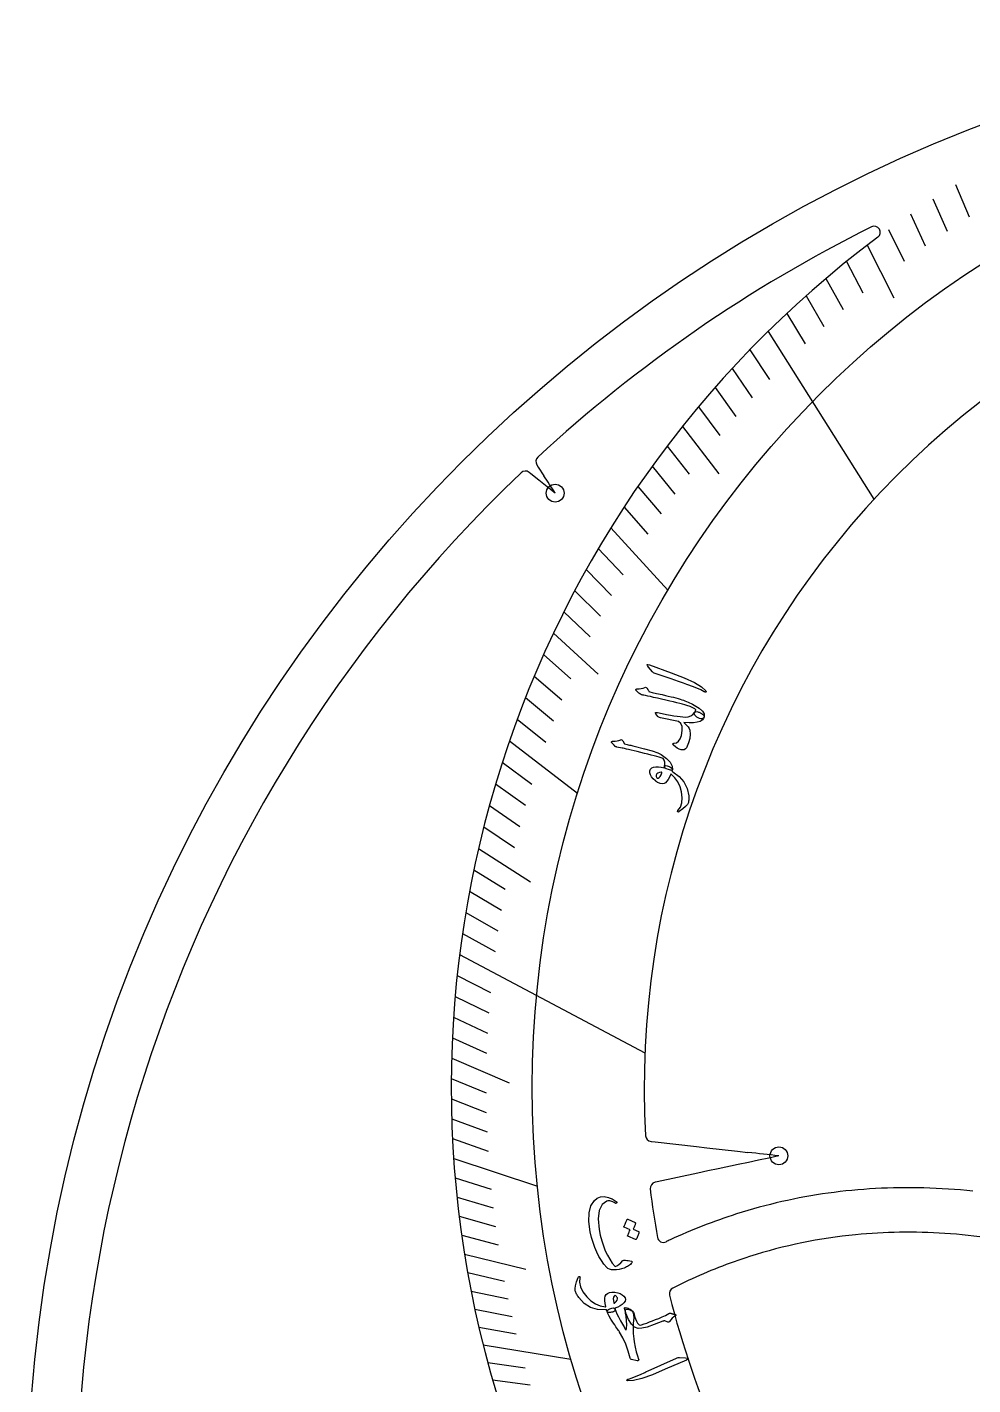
# Model space of a CAD drawing. Header units: millimetres. Extents: x -61 to 61, y -61 to 61.
# Drawn here: x -60.7 to -22, y 5.2 to 60.7 of the extents above; entities that cross this region are included whole.
import ezdxf

# ---------------------------------------------------------------- set-up
doc = ezdxf.new("R2010")
doc.units = ezdxf.units.MM
for name, color, linetype in [('CUT_INNER', 6, 'Continuous'), ('CUT_OUTER', 1, 'Continuous'), ('ENGRAVE', 7, 'Continuous'), ('ENGRAVE_FINE', 8, 'Continuous'), ('TEXT', 5, 'Continuous')]:
    doc.layers.add(name, color=color, linetype=linetype)

msp = doc.modelspace()

# ---------------------------------------------------------------- linework, layer by layer
at = {"layer": 'CUT_INNER'}
for points in [[(-39.8888, 42.8312), (-39.8305, 42.7413), (-39.5996, 42.3851)], [(-39.1387, 41.6738), (-39.1425, 41.6766), (-39.4696, 41.9375), (-39.8014, 42.2022), (-40.1332, 42.4669), (-40.2043, 42.5236)], [(-35.215, 15.1317), (-35.0435, 15.1124), (-33.3563, 14.9226), (-32.9345, 14.8752), (-31.6691, 14.7329), (-31.2473, 14.6854)], [(-29.9833, 14.543), (-29.9879, 14.5418), (-30.397, 14.4545), (-30.8122, 14.366), (-31.2273, 14.2774), (-31.6424, 14.1889), (-32.4726, 14.0117), (-32.8878, 13.9232), (-33.3029, 13.8346), (-34.9634, 13.4804), (-35.0506, 13.4618)], [(-33.688, 9.4406), (-34.3234, 9.129)]]:
    msp.add_lwpolyline(points, dxfattribs=at)
for centre, radius, start, end in [((-0.0002, 17.3599), 35.4925, 90.05252, 183.22118), ((-0.0145, 0.0213), 58.7104, 116.480676, 132.725266), ((-26.0816, 52.3484), 0.25, 306.73994, 116.54297), ((-0.0005, 17.3597), 43.3898, 126.70107, 197.93091), ((-39.679, 42.9672), 0.25, 132.71484, 212.95761), ((-0.0001, -0.0001), 58.736, 133.636983, 252.057713), ((-40.3602, 42.3282), 0.25, 51.41739, 133.76953), ((-700.575, -386.4154), 787.8822, 32.9114146, 32.9730474), ((-35.1871, 15.3801), 0.25, 183.33984, 263.58261), ((-295.8052, -2339.3569), 2368.8617, 83.5569815, 83.587747), ((-34.9984, 13.2173), 0.25, 102.04239, 186.85547), ((-0.3283, 17.3123), 35.1611, 186.73712, 190.00304), ((-24.8541, -9.3821), 22.6123, 97.89657, 107.67701), ((-24.7573, -10.0681), 23.3051, 93.11504, 97.90046), ((-24.7002, -11.158), 24.3965, 88.4747, 93.10991), ((-24.7447, -12.7615), 26.0007, 84.03576, 88.47071), ((-24.719, -9.7869), 23.039, 107.69127, 114.93959), ((-34.7087, 11.2483), 0.25, 190.01953, 296.1225), ((-24.8335, -9.467), 20.877, 95.53096, 107.69789), ((-24.7217, -10.5363), 21.952, 90.83003, 95.55239), ((-24.7043, -11.8751), 23.2909, 86.2784, 90.82511), ((-24.847, -13.9764), 25.397, 81.93732, 86.26475), ((-32.6242, 7.1613), 4.3379, 114.65375, 117.07453), ((-24.7123, -9.8046), 21.2354, 107.73241, 115.00368), ((-34.2134, 8.9045), 0.25, 116.1225, 193.88672), ((-0.0389, 17.3463), 35.4516, 193.87549, 204.10565)]:
    msp.add_arc(centre, radius, start, end, dxfattribs=at)
at = {"layer": 'CUT_OUTER'}
msp.add_circle((0, 0), 60.75, dxfattribs=at)
at = {"layer": 'ENGRAVE'}
for points in [[(-30.4248, 48.2959), (-26.0931, 41.4198)], [(-36.8574, 40.2563), (-34.5233, 37.707)], [(-41.0089, 31.5366), (-38.2235, 29.3945)], [(-43.0505, 22.7793), (-35.4649, 18.7655)], [(-43.292, 14.441), (-39.867, 13.2985)], [(-42.086, 6.8011), (-38.4941, 6.2206)]]:
    msp.add_lwpolyline(points, dxfattribs=at)
for centre, radius in [((0, 17.3597), 40.0734), ((-39.1378, 41.6728), 0.3645), ((-29.9819, 14.5431), 0.3645)]:
    msp.add_circle(centre, radius, dxfattribs=at)
at = {"layer": 'ENGRAVE_FINE'}
for points in [[(-22.7473, 54.3094), (-22.1912, 52.9817)], [(-23.6813, 53.7178), (-23.1, 52.3992)], [(-24.5962, 53.1053), (-23.9898, 51.7961)], [(-25.4913, 52.4725), (-24.8601, 51.1732)], [(-26.3663, 51.8203), (-25.2727, 49.6709)], [(-27.2208, 51.1495), (-26.5404, 49.871)], [(-28.0542, 50.4608), (-27.3495, 49.1933)], [(-28.8662, 49.7551), (-28.1375, 48.499)], [(-29.6565, 49.0332), (-28.9039, 47.7889)], [(-31.1708, 47.5441), (-30.3712, 46.3246)], [(-31.8943, 46.7786), (-31.0716, 45.5719)], [(-32.5952, 46.0001), (-31.7496, 44.8067)], [(-33.2732, 45.2095), (-32.405, 44.0298)], [(-33.9283, 44.4076), (-32.4428, 42.4633)], [(-34.5603, 43.5952), (-33.6476, 42.4439)], [(-35.1692, 42.7731), (-34.2347, 41.6365)], [(-35.7551, 41.9421), (-34.7989, 40.8205)], [(-36.3178, 41.1029), (-35.3404, 39.9967)], [(-37.374, 39.4029), (-36.3549, 38.3286)], [(-37.8676, 38.5437), (-36.8282, 37.4857)], [(-38.3385, 37.6792), (-37.279, 36.638)], [(-38.7866, 36.8101), (-37.7074, 35.7859)], [(-39.2122, 35.9372), (-37.3791, 34.2572)], [(-39.6154, 35.061), (-38.4978, 34.0718)], [(-39.9965, 34.1822), (-38.8601, 33.2111)], [(-40.3556, 33.3015), (-39.2009, 32.3486)], [(-40.693, 32.4194), (-39.5202, 31.4851)], [(-41.3037, 30.6535), (-40.0959, 29.7572)], [(-41.5774, 29.7708), (-40.3527, 28.8938)], [(-41.8306, 28.8889), (-40.5892, 28.0316)], [(-42.0633, 28.0083), (-40.8058, 27.171)], [(-42.2761, 27.1296), (-40.1506, 25.7656)], [(-42.4691, 26.2532), (-41.1803, 25.4565)], [(-42.6427, 25.3796), (-41.3389, 24.6036)], [(-42.7972, 24.5091), (-41.4788, 23.7541)], [(-42.9331, 23.6422), (-41.6003, 22.9083)], [(-43.1499, 21.9207), (-41.7899, 21.2298)], [(-43.2317, 21.0668), (-41.8586, 20.3977)], [(-43.2961, 20.2179), (-41.9105, 19.5709)], [(-43.3435, 19.3744), (-41.9457, 18.7496)], [(-43.3743, 18.5365), (-41.0207, 17.5307)], [(-43.3889, 17.7045), (-41.9681, 17.1248)], [(-43.3876, 16.8788), (-41.9559, 16.3218)], [(-43.3708, 16.0594), (-41.9286, 15.5254)], [(-43.3388, 15.2467), (-41.8867, 14.7359)], [(-43.2308, 13.6423), (-41.7599, 13.1781)], [(-43.1554, 12.8509), (-41.6759, 12.4103)], [(-43.0663, 12.067), (-41.5786, 11.6501)], [(-42.9638, 11.2907), (-41.4683, 10.8977)], [(-42.8482, 10.5222), (-40.3382, 9.9058)], [(-42.7199, 9.7617), (-41.2103, 9.4167)], [(-42.5792, 9.0092), (-41.0632, 8.6884)], [(-42.4264, 8.2648), (-40.9045, 7.9683)], [(-42.2619, 7.5288), (-40.7346, 7.2567)], [(-41.899, 6.0819), (-40.3622, 5.8588)], [(-41.7013, 5.3712), (-40.1604, 5.1728)]]:
    msp.add_lwpolyline(points, dxfattribs=at)
at = {"layer": 'TEXT'}
for points in [[(-35.3165, 34.5483), (-35.3632, 34.6138), (-35.372, 34.6524), (-35.3428, 34.6642), (-35.2758, 34.6489), (-34.3954, 34.3177), (-33.8566, 34.1109), (-33.44, 33.9178), (-33.1449, 33.7398), (-32.9708, 33.5777), (-32.9596, 33.5583), (-32.9554, 33.544), (-32.9584, 33.5348), (-32.9684, 33.5306), (-32.9814, 33.5296), (-32.9965, 33.5318), (-33.0138, 33.5372), (-33.0333, 33.5457), (-33.182, 33.6185), (-33.3429, 33.6889), (-33.5163, 33.7569), (-33.7021, 33.8222), (-33.7502, 33.8401), (-33.8809, 33.8871), (-34.0943, 33.9629), (-34.3904, 34.0672), (-35.0506, 34.2907), (-35.0846, 34.3049), (-35.1143, 34.3215), (-35.1397, 34.3404), (-35.1607, 34.3616)], [(-35.8115, 33.5752), (-35.8252, 33.5894), (-35.8332, 33.6037), (-35.8352, 33.6182), (-35.8315, 33.6328), (-35.8241, 33.644), (-35.8133, 33.6521), (-35.7993, 33.657), (-35.7819, 33.6588), (-35.6965, 33.6589), (-35.6165, 33.6691), (-35.5418, 33.6893), (-35.4725, 33.7194), (-35.4446, 33.7268), (-35.4191, 33.7233), (-35.3961, 33.7088), (-35.3755, 33.6834), (-35.3658, 33.6679), (-35.3562, 33.6521), (-35.3468, 33.6361), (-35.3374, 33.6199), (-35.328, 33.6037), (-35.3185, 33.5878), (-35.3089, 33.572), (-35.2992, 33.5565), (-35.2647, 33.5431), (-35.1629, 33.5168), (-34.9941, 33.4774), (-34.7584, 33.4245), (-34.6288, 33.3955), (-34.5075, 33.3674), (-34.3943, 33.3402), (-34.2894, 33.3141), (-34.193, 33.2889), (-34.1054, 33.2645), (-34.0266, 33.241), (-33.9567, 33.2184), (-33.8914, 33.1955), (-33.8268, 33.1714), (-33.7628, 33.1459), (-33.6993, 33.1191), (-33.6363, 33.091), (-33.5735, 33.0613), (-33.5108, 33.0302), (-33.4482, 32.9976), (-33.2453, 32.874), (-33.1097, 32.7539), (-33.0413, 32.6373), (-33.0401, 32.524), (-33.0599, 32.4775), (-33.0901, 32.4469), (-33.1309, 32.4323), (-33.1822, 32.4337), (-33.2371, 32.4473), (-33.2886, 32.4697), (-33.3366, 32.5007), (-33.3813, 32.5405), (-33.4194, 32.5841), (-33.4411, 32.6234), (-33.4464, 32.6584), (-33.4353, 32.6889), (-33.4233, 32.7109), (-33.4125, 32.7306), (-33.403, 32.7481), (-33.3948, 32.7633), (-33.3883, 32.7767), (-33.3837, 32.7886), (-33.381, 32.7992), (-33.3803, 32.8083), (-33.4248, 32.8475), (-33.5009, 32.889), (-33.6086, 32.9327), (-33.748, 32.9784), (-33.832, 33.0029), (-33.929, 33.0296), (-34.0389, 33.0585), (-34.1617, 33.0895), (-34.2977, 33.1229), (-34.4468, 33.159), (-34.6092, 33.1977), (-34.7848, 33.2389), (-34.9567, 33.2786), (-35.108, 33.3129), (-35.2386, 33.3418), (-35.3485, 33.3655), (-35.4375, 33.3843), (-35.5056, 33.3985), (-35.5526, 33.408), (-35.5787, 33.4129), (-35.6115, 33.422), (-35.6443, 33.437), (-35.677, 33.4581), (-35.7096, 33.4851), (-35.7251, 33.5005), (-35.7398, 33.5147), (-35.7537, 33.5277), (-35.7668, 33.5395), (-35.7791, 33.5502), (-35.7907, 33.5597), (-35.8015, 33.568), (-35.8115, 33.5752)], [(-33.0382, 32.5191), (-33.0735, 32.4528), (-33.1129, 32.3991), (-33.1565, 32.3579), (-33.2042, 32.3293), (-33.3264, 32.2911), (-33.4784, 32.2713), (-33.6602, 32.2697), (-33.8719, 32.2862), (-33.7744, 32.19), (-33.701, 32.1052), (-33.6518, 32.0318), (-33.6267, 31.9696), (-33.6116, 31.8042), (-33.6303, 31.6295), (-33.6828, 31.4453), (-33.7688, 31.2509), (-33.8054, 31.2009), (-33.8533, 31.1706), (-33.9128, 31.1601), (-33.9839, 31.1693), (-34.0612, 31.1954), (-34.1395, 31.2356), (-34.2187, 31.2899), (-34.2988, 31.3585), (-34.3089, 31.3698), (-34.3152, 31.3815), (-34.3176, 31.3938), (-34.3163, 31.4065), (-34.3099, 31.4208), (-34.3002, 31.4306), (-34.2872, 31.436), (-34.2708, 31.437), (-34.1695, 31.4578), (-34.0859, 31.5168), (-34.0197, 31.614), (-33.9707, 31.7494), (-33.9351, 31.9514), (-33.9418, 32.1147), (-33.9913, 32.2395), (-34.0841, 32.3258), (-34.8335, 32.4812), (-34.8672, 32.49), (-34.8954, 32.5017), (-34.9182, 32.5164), (-34.9356, 32.534), (-35.0143, 32.6405), (-35.0243, 32.6552), (-35.0305, 32.6678), (-35.033, 32.6782), (-35.0317, 32.6864), (-35.0221, 32.6942), (-35.006, 32.6975), (-34.9835, 32.6965), (-34.9546, 32.691), (-34.764, 32.6496), (-34.5874, 32.6137), (-34.4247, 32.5833), (-34.276, 32.5584), (-34.1413, 32.5388), (-34.021, 32.5239), (-33.915, 32.5139), (-33.8232, 32.5088), (-33.6977, 32.5184), (-33.591, 32.5522), (-33.5031, 32.6101), (-33.4338, 32.6923), (-33.4125, 32.7146), (-33.3823, 32.7265), (-33.3432, 32.7281), (-33.2952, 32.7194), (-33.2711, 32.7119), (-33.2473, 32.7034), (-33.2236, 32.694), (-33.2001, 32.6837), (-33.1769, 32.672), (-33.1544, 32.6585), (-33.1323, 32.6432), (-33.1109, 32.6262), (-33.0733, 32.5919), (-33.0486, 32.5627), (-33.0369, 32.5384), (-33.0382, 32.5191)], [(-36.6763, 31.3078), (-36.7249, 31.3552), (-36.7636, 31.3925), (-36.7924, 31.4197), (-36.8112, 31.4366), (-36.8228, 31.4485), (-36.8296, 31.4608), (-36.8316, 31.4735), (-36.829, 31.4865), (-36.8214, 31.4995), (-36.8103, 31.5084), (-36.7956, 31.5133), (-36.7774, 31.5141), (-36.6889, 31.5158), (-36.6057, 31.5264), (-36.5278, 31.5458), (-36.455, 31.5741), (-36.4325, 31.5811), (-36.4116, 31.5775), (-36.3923, 31.5633), (-36.3746, 31.5384), (-36.2959, 31.4139), (-36.2443, 31.4003), (-36.1936, 31.3871), (-36.1438, 31.3741), (-36.0949, 31.3615), (-36.0468, 31.3492), (-35.9997, 31.3373), (-35.9535, 31.3257), (-35.9082, 31.3144), (-35.4889, 31.2091), (-35.1646, 31.1175), (-34.9353, 31.0404), (-34.8006, 30.9781), (-34.5764, 30.8136), (-34.425, 30.6551), (-34.3462, 30.5025), (-34.3402, 30.3552), (-34.3415, 30.3517), (-34.3429, 30.3482), (-34.3442, 30.3446), (-34.3455, 30.3411), (-34.3735, 30.3279), (-34.4246, 30.3319), (-34.4988, 30.353), (-34.5961, 30.3915), (-34.631, 30.4084), (-34.6537, 30.4283), (-34.6639, 30.4511), (-34.6619, 30.4769), (-34.6458, 30.5735), (-34.65, 30.6608), (-34.6745, 30.7388), (-34.7194, 30.8076), (-34.7952, 30.8335), (-34.8821, 30.8609), (-34.9803, 30.8898), (-35.0897, 30.9201), (-35.2098, 30.9519), (-35.34, 30.9852), (-35.4804, 31.02), (-35.6311, 31.0562), (-35.7787, 31.0928), (-35.9116, 31.1251), (-36.0297, 31.1533), (-36.1331, 31.1772), (-36.2215, 31.1975), (-36.2947, 31.2146), (-36.3528, 31.2285), (-36.3957, 31.2393), (-36.6134, 31.2796), (-36.634, 31.286), (-36.6513, 31.2929), (-36.6654, 31.3001), (-36.6763, 31.3078)], [(-34.3273, 30.2702), (-34.0634, 30.078), (-33.8671, 29.85), (-33.7373, 29.5867), (-33.6731, 29.2877), (-33.6698, 29.2481), (-33.6678, 29.2095), (-33.6673, 29.1719), (-33.6681, 29.1353), (-33.6704, 29.0999), (-33.6745, 29.0662), (-33.6802, 29.034), (-33.6876, 29.0033), (-33.7242, 28.9331), (-33.7982, 28.8487), (-33.9096, 28.7496), (-34.0582, 28.6353), (-34.0778, 28.6242), (-34.0947, 28.6194), (-34.109, 28.621), (-34.1207, 28.629), (-34.1279, 28.6405), (-34.1289, 28.6529), (-34.1235, 28.6661), (-34.1118, 28.6801), (-34.0086, 28.8165), (-33.9504, 28.9885), (-33.9367, 29.1969), (-33.9669, 29.4426), (-34.0259, 29.6566), (-34.1155, 29.8497), (-34.2362, 30.0219), (-34.3882, 30.173), (-34.3949, 30.1748), (-34.4008, 30.1747), (-34.4058, 30.1728), (-34.41, 30.1691), (-34.462, 30.0507), (-34.5142, 29.9528), (-34.5668, 29.8753), (-34.6198, 29.8184), (-34.6831, 29.7821), (-34.7564, 29.7714), (-34.8399, 29.7862), (-34.9335, 29.8266), (-34.9455, 29.8331), (-34.9575, 29.8402), (-34.9697, 29.8478), (-34.9819, 29.8559), (-34.9943, 29.8647), (-35.0073, 29.8741), (-35.0208, 29.8842), (-35.0348, 29.895), (-35.1225, 29.9739), (-35.1893, 30.0557), (-35.2351, 30.1404), (-35.2599, 30.2279), (-35.2613, 30.3088), (-35.2369, 30.3736), (-35.1868, 30.4223), (-35.1111, 30.4546), (-35.0159, 30.4718), (-34.9125, 30.473), (-34.8007, 30.4581), (-34.6806, 30.4273), (-34.6781, 30.4343), (-34.6759, 30.4412), (-34.6739, 30.448), (-34.6724, 30.4546), (-34.6708, 30.4612), (-34.6688, 30.4679), (-34.6666, 30.4748), (-34.6641, 30.4818), (-34.6499, 30.5037), (-34.6275, 30.5164), (-34.5967, 30.5199), (-34.5578, 30.5142), (-34.517, 30.5025), (-34.4773, 30.4866), (-34.4387, 30.4666), (-34.4011, 30.4425), (-34.3694, 30.4176), (-34.3485, 30.3954), (-34.3383, 30.3757), (-34.3389, 30.3587), (-34.364, 30.292), (-34.3577, 30.2892), (-34.3495, 30.2846), (-34.3394, 30.2782), (-34.3273, 30.2702)], [(-34.7915, 30.2505), (-34.871, 30.2375), (-34.9325, 30.2136), (-34.976, 30.1789), (-35.0015, 30.1336), (-35.0043, 30.102), (-35.0015, 30.0719), (-34.9931, 30.0433), (-34.979, 30.0162), (-34.9701, 30.0059), (-34.9583, 30.0007), (-34.9436, 30.0004), (-34.9262, 30.0052), (-34.8803, 30.0301), (-34.8387, 30.0752), (-34.8013, 30.1404), (-34.7681, 30.2257), (-34.7666, 30.2352), (-34.77, 30.2426), (-34.7783, 30.2477), (-34.7915, 30.2505)], [(-36.0042, 10.1602), (-36.0308, 10.1292), (-36.0612, 10.0995), (-36.0952, 10.0712), (-36.1329, 10.0443), (-36.174, 10.0188), (-36.2183, 9.9947), (-36.2659, 9.9722), (-36.3167, 9.9511), (-36.4202, 9.9159), (-36.5248, 9.8912), (-36.6306, 9.8768), (-36.7376, 9.873), (-36.8351, 9.8806), (-36.9164, 9.8994), (-36.9815, 9.9295), (-37.0302, 9.9708), (-37.1428, 10.1109), (-37.2477, 10.2629), (-37.3449, 10.427), (-37.4342, 10.603), (-37.5149, 10.7909), (-37.5864, 10.9908), (-37.6486, 11.2025), (-37.7011, 11.4259), (-37.7612, 11.8508), (-37.7522, 12.2074), (-37.6761, 12.4942), (-37.5345, 12.7106), (-37.4141, 12.8065), (-37.2784, 12.8601), (-37.1276, 12.8721), (-36.9617, 12.8428), (-36.9252, 12.8307), (-36.8876, 12.8161), (-36.8491, 12.799), (-36.8094, 12.7794), (-36.7688, 12.7574), (-36.7271, 12.733), (-36.6843, 12.7062), (-36.6405, 12.6769), (-36.6279, 12.6669), (-36.6195, 12.6559), (-36.6153, 12.6438), (-36.6153, 12.6307), (-36.6175, 12.6217), (-36.6228, 12.6136), (-36.631, 12.6066), (-36.6423, 12.6006), (-36.6531, 12.5971), (-36.6639, 12.5969), (-36.6747, 12.6), (-36.6854, 12.6065), (-36.7282, 12.6336), (-36.7719, 12.6573), (-36.8166, 12.6776), (-36.8623, 12.6945), (-36.9053, 12.7046), (-36.9459, 12.7078), (-36.9842, 12.7042), (-37.0202, 12.6937), (-37.2194, 12.5479), (-37.3402, 12.3044), (-37.3805, 11.9633), (-37.3377, 11.526), (-37.2907, 11.2892), (-37.2334, 11.0658), (-37.1661, 10.8558), (-37.0891, 10.6594), (-37.0025, 10.4765), (-36.9065, 10.307), (-36.8012, 10.1508), (-36.6869, 10.0081), (-36.6127, 10.039), (-36.534, 10.0911), (-36.4506, 10.1643), (-36.3624, 10.2583), (-36.353, 10.2626), (-36.3347, 10.2657), (-36.3073, 10.2677), (-36.271, 10.2685), (-36.2671, 10.2676), (-36.2639, 10.267), (-36.2612, 10.2668), (-36.259, 10.267), (-36.2088, 10.2643), (-36.152, 10.2573), (-36.0884, 10.2458), (-36.0181, 10.2301), (-35.9959, 10.2214), (-35.9862, 10.2068), (-35.9889, 10.1864), (-36.0042, 10.1602)], [(-35.7224, 11.4454), (-35.7169, 11.4416), (-35.713, 11.4357), (-35.7107, 11.4277), (-35.71, 11.4175), (-35.7179, 11.3793), (-35.7274, 11.3419), (-35.7384, 11.3055), (-35.751, 11.2699), (-35.7654, 11.2349), (-35.7818, 11.2003), (-35.8001, 11.1659), (-35.8204, 11.1319), (-35.8271, 11.1249), (-35.8349, 11.1209), (-35.8437, 11.1201), (-35.8536, 11.1224), (-36.1701, 11.2498), (-36.1747, 11.254), (-36.1759, 11.2612), (-36.1737, 11.2713), (-36.1682, 11.2843), (-36.1626, 11.2935), (-36.1552, 11.3083), (-36.1462, 11.3285), (-36.1353, 11.3543), (-36.1225, 11.3858), (-36.1075, 11.4233), (-36.0903, 11.4668), (-36.0709, 11.5163), (-36.316, 11.6211), (-36.3238, 11.6265), (-36.3268, 11.6346), (-36.3249, 11.6453), (-36.318, 11.6588), (-36.3121, 11.6704), (-36.3034, 11.6886), (-36.2918, 11.7134), (-36.2773, 11.7448), (-36.26, 11.7833), (-36.24, 11.8292), (-36.2172, 11.8826), (-36.1916, 11.9434), (-36.1868, 11.95), (-36.1815, 11.9534), (-36.1757, 11.9535), (-36.1695, 11.9504), (-35.8663, 11.8122), (-35.8608, 11.8083), (-35.857, 11.8024), (-35.8548, 11.7943), (-35.8542, 11.7841), (-35.8596, 11.7518), (-35.8669, 11.7202), (-35.8759, 11.6892), (-35.8867, 11.6589), (-35.899, 11.6292), (-35.9127, 11.6002), (-35.9276, 11.572), (-35.9438, 11.5444)], [(-37.0747, 8.2373), (-37.402, 8.2516), (-37.6945, 8.3405), (-37.9515, 8.5048), (-38.172, 8.7449), (-38.1967, 8.7801), (-38.2196, 8.8151), (-38.2407, 8.8501), (-38.2601, 8.885), (-38.2774, 8.9196), (-38.2924, 8.9537), (-38.305, 8.9873), (-38.3152, 9.0204), (-38.322, 9.107), (-38.3041, 9.2274), (-38.261, 9.3814), (-38.1926, 9.5684), (-38.1814, 9.5892), (-38.1693, 9.6026), (-38.1561, 9.6086), (-38.1419, 9.6071), (-38.1298, 9.6), (-38.1226, 9.5888), (-38.1205, 9.5735), (-38.1233, 9.5542), (-38.1413, 9.371), (-38.1001, 9.1782), (-37.9997, 8.9765), (-37.84, 8.767), (-37.6719, 8.6058), (-37.489, 8.4837), (-37.2916, 8.4007), (-37.0802, 8.3563), (-37.0736, 8.3587), (-37.0688, 8.3621), (-37.0657, 8.3666), (-37.0644, 8.3722), (-37.0883, 8.5043), (-37.0998, 8.6189), (-37.0989, 8.7157), (-37.0859, 8.7948), (-37.0526, 8.8612), (-36.9968, 8.9108), (-36.9186, 8.9436), (-36.8179, 8.9596), (-36.8042, 8.9605), (-36.7903, 8.961), (-36.7759, 8.961), (-36.7613, 8.9607), (-36.746, 8.9599), (-36.73, 8.9589), (-36.7132, 8.9576), (-36.6955, 8.956), (-36.5791, 8.9364), (-36.4786, 8.9037), (-36.3941, 8.8577), (-36.3254, 8.7984), (-36.2798, 8.7321), (-36.2643, 8.6651), (-36.2789, 8.5972), (-36.3236, 8.5282), (-36.3927, 8.4605), (-36.4774, 8.401), (-36.578, 8.3499), (-36.6944, 8.307), (-36.6924, 8.2997), (-36.6903, 8.2926), (-36.688, 8.2859), (-36.6856, 8.2794), (-36.6831, 8.2729), (-36.6808, 8.2662), (-36.6787, 8.2591), (-36.6768, 8.2518), (-36.6758, 8.2252), (-36.6869, 8.2015), (-36.71, 8.1808), (-36.7452, 8.163), (-36.7853, 8.1493), (-36.827, 8.1396), (-36.8702, 8.134), (-36.9149, 8.1326), (-36.9552, 8.1353), (-36.9852, 8.1421), (-37.0049, 8.153), (-37.0142, 8.168), (-37.032, 8.2398), (-37.0388, 8.2386), (-37.0482, 8.2378), (-37.0602, 8.2374), (-37.0747, 8.2373)], [(-36.7029, 8.5193), (-36.6443, 8.575), (-36.6065, 8.6295), (-36.5895, 8.6829), (-36.5932, 8.7352), (-36.6082, 8.7635), (-36.6271, 8.7874), (-36.6498, 8.807), (-36.6764, 8.8223), (-36.6896, 8.8261), (-36.7024, 8.8242), (-36.7148, 8.8163), (-36.7268, 8.8027), (-36.7515, 8.7561), (-36.7613, 8.6946), (-36.7563, 8.6183), (-36.7362, 8.5272), (-36.7321, 8.5182), (-36.7251, 8.514), (-36.7154, 8.5143), (-36.7029, 8.5193)], [(-35.93, 7.7879), (-35.9401, 7.6908), (-35.9462, 7.5907), (-35.9482, 7.4876), (-35.9462, 7.3815), (-35.9404, 7.2729), (-35.9312, 7.1621), (-35.9186, 7.0492), (-35.9026, 6.9341), (-35.8654, 6.7135), (-35.8228, 6.5206), (-35.7752, 6.3556), (-35.723, 6.2185), (-35.7183, 6.2034), (-35.7181, 6.19), (-35.7224, 6.1781), (-35.7312, 6.1679), (-35.743, 6.1599), (-35.7562, 6.155), (-35.7709, 6.1532), (-35.7871, 6.1544), (-36.0147, 6.2041), (-36.0335, 6.2101), (-36.0479, 6.2211), (-36.0578, 6.2369), (-36.0632, 6.2577), (-36.1474, 6.5534), (-36.2486, 6.8306), (-36.367, 7.0898), (-36.5032, 7.3312), (-36.5109, 7.3446), (-36.5254, 7.3672), (-36.5466, 7.399), (-36.5745, 7.44), (-36.609, 7.4903), (-36.6501, 7.55), (-36.6978, 7.619), (-36.752, 7.6974), (-36.8541, 7.8506), (-36.9318, 7.981), (-36.9855, 8.0881), (-37.0152, 8.1717), (-37.0127, 8.1954), (-36.9939, 8.2211), (-36.959, 8.2488), (-36.9077, 8.2784), (-36.8204, 8.3096), (-36.7535, 8.3153), (-36.7068, 8.2958), (-36.6805, 8.2508), (-36.6547, 8.179), (-36.6097, 8.0787), (-36.5453, 7.9502), (-36.4612, 7.7937), (-36.4181, 7.7152), (-36.3802, 7.6466), (-36.3476, 7.5878), (-36.3201, 7.5389), (-36.2981, 7.4999), (-36.2815, 7.4712), (-36.2704, 7.4528), (-36.2648, 7.4445), (-36.2621, 7.4415), (-36.2598, 7.4389), (-36.2578, 7.4367), (-36.2562, 7.4349), (-36.2549, 7.4332), (-36.2538, 7.4316), (-36.253, 7.4298), (-36.2523, 7.428), (-36.2437, 7.4182), (-36.237, 7.4153), (-36.2322, 7.4193), (-36.2292, 7.4303), (-36.2212, 7.4775), (-36.2154, 7.5265), (-36.2117, 7.5774), (-36.2102, 7.6301), (-36.2106, 7.6847), (-36.2127, 7.7413), (-36.2165, 7.7999), (-36.2219, 7.8605), (-36.2283, 7.9197), (-36.2357, 7.9779), (-36.2443, 8.035), (-36.254, 8.091), (-36.2649, 8.1455), (-36.2772, 8.198), (-36.2909, 8.2483), (-36.3059, 8.2966), (-36.3075, 8.3098), (-36.3048, 8.3195), (-36.2977, 8.326), (-36.2864, 8.329), (-36.2647, 8.3278), (-36.2431, 8.3251), (-36.2216, 8.3208), (-36.2003, 8.3151), (-36.1786, 8.3083), (-36.1563, 8.3006), (-36.1332, 8.2922), (-36.1095, 8.283), (-36.0634, 8.2613), (-36.0261, 8.2374), (-35.9975, 8.2114), (-35.9778, 8.1832), (-35.9469, 8.107), (-35.9287, 8.0157), (-35.9231, 7.9094), (-35.93, 7.7879)], [(-35.6003, 7.6222), (-35.4965, 7.6593), (-35.3876, 7.6993), (-35.2736, 7.7424), (-35.1545, 7.7885), (-35.0298, 7.838), (-34.8992, 7.891), (-34.7627, 7.9477), (-34.6201, 8.008), (-34.4802, 8.0911), (-34.4605, 8.0969), (-34.441, 8.0998), (-34.4217, 8.0998), (-34.4027, 8.0969), (-34.3927, 8.0948), (-34.3794, 8.0914), (-34.3628, 8.0868), (-34.343, 8.081), (-34.3196, 8.0743), (-34.2926, 8.0669), (-34.262, 8.0589), (-34.2277, 8.0502), (-34.2164, 8.047), (-34.2076, 8.0417), (-34.2011, 8.0343), (-34.197, 8.0248), (-34.1967, 8.0163), (-34.2003, 8.008), (-34.2081, 8), (-34.2198, 7.9923), (-34.2858, 7.9484), (-34.3468, 7.8954), (-34.4027, 7.8332), (-34.4535, 7.7618), (-34.4682, 7.7432), (-34.4852, 7.733), (-34.5045, 7.7312), (-34.5261, 7.7377), (-34.6535, 7.7823), (-34.6683, 7.7846), (-34.6866, 7.7836), (-34.7084, 7.7792), (-34.7338, 7.7715), (-35.0833, 7.6322), (-35.3684, 7.5361), (-35.5895, 7.484), (-35.7464, 7.4763), (-35.8894, 7.5269), (-36.02, 7.6476), (-36.1374, 7.8388), (-36.2406, 8.1004), (-36.2605, 8.2022), (-36.2415, 8.2596), (-36.1837, 8.2726), (-36.0872, 8.2415), (-36.0739, 8.2352), (-36.0609, 8.2291), (-36.0482, 8.2231), (-36.0358, 8.2173), (-36.0236, 8.2117), (-36.0118, 8.2063), (-36.0002, 8.2011), (-35.9889, 8.196), (-35.9664, 8.1822), (-35.9481, 8.1634), (-35.9339, 8.1396), (-35.9238, 8.111), (-35.8855, 7.9805), (-35.8462, 7.867), (-35.8062, 7.7705), (-35.7655, 7.6908), (-35.7343, 7.6481), (-35.6964, 7.6224), (-35.6517, 7.6138), (-35.6003, 7.6222)], [(-33.8075, 6.2756), (-33.7295, 6.2647), (-33.6972, 6.246), (-33.7106, 6.2194), (-33.7696, 6.1848), (-34.6314, 5.8093), (-35.1601, 5.5784), (-35.5916, 5.4214), (-35.9265, 5.3399), (-36.165, 5.3348), (-36.1867, 5.3411), (-36.1998, 5.3488), (-36.2043, 5.3579), (-36.2002, 5.3682), (-36.1917, 5.3782), (-36.1794, 5.3874), (-36.1633, 5.3958), (-36.1434, 5.4034), (-35.9863, 5.4554), (-35.822, 5.5178), (-35.6507, 5.5906), (-35.4721, 5.6737), (-35.4251, 5.6944), (-35.2986, 5.7518), (-35.0926, 5.8456), (-34.807, 5.9754), (-34.1746, 6.2672), (-34.1401, 6.2803), (-34.1073, 6.289), (-34.0761, 6.2934), (-34.0465, 6.2934)]]:
    msp.add_lwpolyline(points, close=True, dxfattribs=at)

doc.saveas('drawing.dxf')
